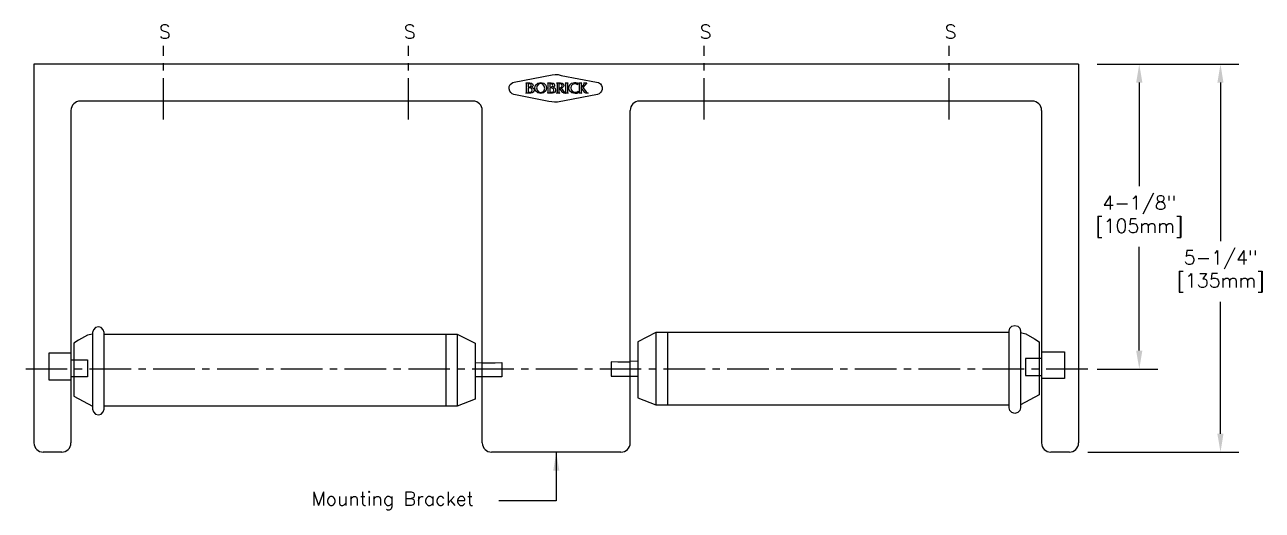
# Model space of a CAD drawing. Extents: x 16.3 to 36.2, y -4.2 to 16.1.
# Drawn here: x 16.35 to 33.08, y 9.54 to 16.1 of the extents above; entities that cross this region are included whole.
import ezdxf

# ---------------------------------------------------------------- set-up
doc = ezdxf.new("R2010")
doc.units = 0
doc.header["$MEASUREMENT"] = 0
doc.header["$PDMODE"] = 35
doc.header["$PDSIZE"] = 0.000315
doc.linetypes.add('CENTER2', pattern=[1.125, 0.75, -0.125, 0.125, -0.125])
doc.layers.get('0').update_dxf_attribs({"linetype": 'CONTINUOUS'})
doc.layers.get('DEFPOINTS').update_dxf_attribs({"linetype": 'CONTINUOUS'})
doc.layers.add('DETAIL', color=4, linetype='CONTINUOUS')
doc.layers.add('DIM', color=1, linetype='CONTINUOUS')
doc.styles.add('DIM_S_5', font='simplex.shx', dxfattribs={"height": 0.1875})
doc.dimstyles.new('DIM_S_7', dxfattribs={"dimtxt": 0.12, "dimasz": 0.25, "dimexe": 0.25, "dimexo": 0.25, "dimgap": 0.09375, "dimtad": 1, "dimtih": 1, "dimtoh": 1, "dimdec": 4, "dimrnd": 0.0625, "dimzin": 0, "dimtxsty": 'DIM_S_5', "dimcen": 0.09375, "dimaunit": 1, "dimazin": 3, "dimtfac": 1, "dimtdec": 4, "dimtofl": 0, "dimtmove": 0, "dimatfit": 3, "dimtolj": 1, "dimtzin": 0})

# ---------------------------------------------------------------- blocks, each defined once
blk = doc.blocks.new('*D2')
at = {"layer": 'DEFPOINTS', "color": 0, "linetype": 'CONTINUOUS'}
for p in [(30.599, 15.571), (30.474, 10.321), (32.518, 10.321)]:
    blk.add_point(p, dxfattribs=at)
at = {"layer": 'DIM', "color": 0, "linetype": 'CONTINUOUS'}
for p, q in [((30.849, 15.571), (32.768, 15.571)), ((32.518, 15.321), (32.518, 13.178)), ((32.518, 10.571), (32.518, 12.357)), ((30.724, 10.321), (32.768, 10.321))]:
    blk.add_line(p, q, dxfattribs=at)
for points in [[(32.476, 15.321), (32.559, 15.321), (32.518, 15.571)], [(32.476, 10.571), (32.559, 10.571), (32.518, 10.321)]]:
    blk.add_solid(points, dxfattribs=at)
at = {"layer": 'DIM', "color": 0, "linetype": 'CONTINUOUS', "insert": (32.52, 12.768), "char_height": 0.1875, "attachment_point": 5, "style": 'DIM_S_5'}
blk.add_mtext('\\A1;5-1/4"\\P[135mm]', dxfattribs=at)
blk = doc.blocks.new('*D3')
at = {"color": 0, "linetype": 'BYBLOCK'}
for p, q in [((30.849, 15.571), (31.67, 15.571)), ((31.42, 15.321), (31.42, 13.92)), ((31.42, 11.696), (31.42, 13.098)), ((30.849, 11.446), (31.67, 11.446))]:
    blk.add_line(p, q, dxfattribs=at)
for points in [[(31.378, 15.321), (31.462, 15.321), (31.42, 15.571)], [(31.378, 11.696), (31.462, 11.696), (31.42, 11.446)]]:
    blk.add_solid(points, dxfattribs=at)
at = {"layer": 'DEFPOINTS', "color": 0, "linetype": 'BYBLOCK'}
for p in [(30.599, 15.571), (30.599, 11.446), (31.42, 11.446)]:
    blk.add_point(p, dxfattribs=at)
at = {"color": 0, "linetype": 'BYBLOCK', "insert": (31.42, 13.509), "char_height": 0.1875, "attachment_point": 5, "style": 'DIM_S_5'}
blk.add_mtext('\\A1;4-1/8"\\P[105mm]', dxfattribs=at)

msp = doc.modelspace()

# ---------------------------------------------------------------- linework, layer by layer
at = {"layer": 'DETAIL', "linetype": 'CENTER2', "ltscale": 0.75}
for p, q in [((18.22431, 14.82138), (18.22431, 15.82138)), ((21.53681, 14.82138), (21.53681, 15.82138)), ((25.53681, 14.82138), (25.53681, 15.82138)), ((28.84931, 14.82138), (28.84931, 15.82138)), ((30.72431, 11.44638), (16.34931, 11.44638))]:
    msp.add_line(p, q, dxfattribs=at)
at = {"layer": 'DETAIL', "linetype": 'CONTINUOUS'}
for p, q in [((30.59931, 15.57138), (16.47431, 15.57138)), ((16.47431, 15.57138), (16.47431, 10.44638)), ((30.59931, 15.57138), (30.59931, 10.44638)), ((22.96769, 15.32841), (23.48129, 15.4263)), ((23.48129, 15.4263), (23.52183, 15.43284)), ((23.52183, 15.43284), (23.56381, 15.42943)), ((23.56381, 15.42943), (23.60322, 15.41994)), ((23.60322, 15.41994), (24.08259, 15.32841)), ((22.89937, 15.23525), (22.90141, 15.2681)), ((22.90776, 15.20501), (22.89937, 15.23525)), ((22.90141, 15.2681), (22.91417, 15.29652)), ((22.91417, 15.29652), (22.93018, 15.31161)), ((22.93018, 15.31161), (22.94809, 15.32201)), ((22.94809, 15.32201), (22.96769, 15.32841)), ((23.12553, 15.3189), (23.12553, 15.31949)), ((23.12553, 15.31949), (23.1772, 15.31949)), ((23.12553, 15.3189), (23.12553, 15.31949)), ((23.12553, 15.31949), (23.1772, 15.31949)), ((23.13297, 15.31152), (23.12553, 15.3189)), ((23.13297, 15.31152), (23.12553, 15.3189)), ((23.13511, 15.30031), (23.13297, 15.31152)), ((23.13511, 15.30031), (23.13297, 15.31152)), ((23.13512, 15.28919), (23.13511, 15.30031)), ((23.13512, 15.28919), (23.13511, 15.30031)), ((23.13512, 15.2075), (23.13512, 15.28919)), ((23.13512, 15.2075), (23.13512, 15.28919)), ((23.17199, 15.3061), (23.15738, 15.30456)), ((23.17199, 15.3061), (23.15738, 15.30456)), ((23.15738, 15.30456), (23.15738, 15.26212)), ((23.15738, 15.30456), (23.15738, 15.26212)), ((23.15738, 15.26212), (23.16457, 15.26212)), ((23.15738, 15.26212), (23.16457, 15.26212)), ((23.17259, 15.24868), (23.15738, 15.24778)), ((23.17259, 15.24868), (23.15738, 15.24778)), ((23.15738, 15.24778), (23.15738, 15.1943)), ((23.15738, 15.24778), (23.15738, 15.1943)), ((23.16457, 15.26212), (23.17977, 15.26401)), ((23.16457, 15.26212), (23.17977, 15.26401)), ((23.18479, 15.30445), (23.17199, 15.3061)), ((23.18479, 15.30445), (23.17199, 15.3061)), ((23.19142, 15.24629), (23.17259, 15.24868)), ((23.19142, 15.24629), (23.17259, 15.24868)), ((23.1772, 15.31949), (23.20178, 15.31565)), ((23.1772, 15.31949), (23.20178, 15.31565)), ((23.17977, 15.26401), (23.19321, 15.2709)), ((23.17977, 15.26401), (23.19321, 15.2709)), ((23.19489, 15.29715), (23.18479, 15.30445)), ((23.19489, 15.29715), (23.18479, 15.30445)), ((23.20626, 15.23674), (23.19142, 15.24629)), ((23.20626, 15.23674), (23.19142, 15.24629)), ((23.19321, 15.2709), (23.19899, 15.28462)), ((23.19321, 15.2709), (23.19899, 15.28462)), ((23.19899, 15.28462), (23.19489, 15.29715)), ((23.19899, 15.28462), (23.19489, 15.29715)), ((23.21212, 15.26642), (23.20095, 15.25993)), ((23.21212, 15.26642), (23.20095, 15.25993)), ((23.20095, 15.25993), (23.21886, 15.25288)), ((23.20095, 15.25993), (23.21886, 15.25288)), ((23.20178, 15.31565), (23.21733, 15.30483)), ((23.20178, 15.31565), (23.21733, 15.30483)), ((23.21227, 15.21963), (23.20626, 15.23674)), ((23.21227, 15.21963), (23.20626, 15.23674)), ((23.21986, 15.27557), (23.21212, 15.26642)), ((23.21986, 15.27557), (23.21212, 15.26642)), ((23.21733, 15.30483), (23.22276, 15.28813)), ((23.21733, 15.30483), (23.22276, 15.28813)), ((23.21886, 15.25288), (23.2316, 15.24006)), ((23.21886, 15.25288), (23.2316, 15.24006)), ((23.22276, 15.28813), (23.21986, 15.27557)), ((23.22276, 15.28813), (23.21986, 15.27557)), ((23.2316, 15.24006), (23.23646, 15.22161)), ((23.2316, 15.24006), (23.23646, 15.22161)), ((23.24621, 15.24868), (23.25723, 15.28655)), ((23.24621, 15.24868), (23.25723, 15.28655)), ((23.25725, 15.20943), (23.24621, 15.24868)), ((23.25725, 15.20943), (23.24621, 15.24868)), ((23.25723, 15.28655), (23.28642, 15.31352)), ((23.25723, 15.28655), (23.28642, 15.31352)), ((23.27791, 15.27992), (23.27107, 15.25063)), ((23.27791, 15.27992), (23.27107, 15.25063)), ((23.27107, 15.25063), (23.27792, 15.2212)), ((23.27107, 15.25063), (23.27792, 15.2212)), ((23.29705, 15.30008), (23.27791, 15.27992)), ((23.29705, 15.30008), (23.27791, 15.27992)), ((23.28642, 15.31352), (23.32793, 15.32318)), ((23.28642, 15.31352), (23.32793, 15.32318)), ((23.32643, 15.30758), (23.29705, 15.30008)), ((23.32643, 15.30758), (23.29705, 15.30008)), ((23.3559, 15.2985), (23.32643, 15.30758)), ((23.3559, 15.2985), (23.32643, 15.30758)), ((23.32793, 15.32318), (23.36851, 15.31291)), ((23.32793, 15.32318), (23.36851, 15.31291)), ((23.37457, 15.2756), (23.3559, 15.2985)), ((23.37457, 15.2756), (23.3559, 15.2985)), ((23.36851, 15.31291), (23.39589, 15.28616)), ((23.36851, 15.31291), (23.39589, 15.28616)), ((23.37438, 15.21648), (23.38109, 15.24541)), ((23.37438, 15.21648), (23.38109, 15.24541)), ((23.38109, 15.24541), (23.37457, 15.2756)), ((23.38109, 15.24541), (23.37457, 15.2756)), ((23.40593, 15.24974), (23.39478, 15.21032)), ((23.40593, 15.24974), (23.39478, 15.21032)), ((23.39589, 15.28616), (23.40593, 15.24974)), ((23.39589, 15.28616), (23.40593, 15.24974)), ((23.41742, 15.3189), (23.41742, 15.31949)), ((23.41742, 15.31949), (23.46907, 15.31949)), ((23.41742, 15.3189), (23.41742, 15.31949)), ((23.41742, 15.31949), (23.46907, 15.31949)), ((23.42487, 15.31152), (23.41742, 15.3189)), ((23.42487, 15.31152), (23.41742, 15.3189)), ((23.42703, 15.30031), (23.42487, 15.31152)), ((23.42703, 15.30031), (23.42487, 15.31152)), ((23.42706, 15.28919), (23.42703, 15.30031)), ((23.42706, 15.28919), (23.42703, 15.30031)), ((23.42706, 15.2075), (23.42706, 15.28919)), ((23.42706, 15.2075), (23.42706, 15.28919)), ((23.46386, 15.3061), (23.44927, 15.30456)), ((23.46386, 15.3061), (23.44927, 15.30456)), ((23.44927, 15.30456), (23.44927, 15.26212)), ((23.44927, 15.30456), (23.44927, 15.26212)), ((23.44927, 15.26212), (23.45645, 15.26212)), ((23.44927, 15.26212), (23.45645, 15.26212)), ((23.46453, 15.24868), (23.44927, 15.24778)), ((23.46453, 15.24868), (23.44927, 15.24778)), ((23.44927, 15.24778), (23.44927, 15.1943)), ((23.44927, 15.24778), (23.44927, 15.1943)), ((23.45645, 15.26212), (23.47168, 15.26401)), ((23.45645, 15.26212), (23.47168, 15.26401)), ((23.47668, 15.30445), (23.46386, 15.3061)), ((23.47668, 15.30445), (23.46386, 15.3061)), ((23.48332, 15.24629), (23.46453, 15.24868)), ((23.48332, 15.24629), (23.46453, 15.24868)), ((23.46907, 15.31949), (23.49368, 15.31565)), ((23.46907, 15.31949), (23.49368, 15.31565)), ((23.47168, 15.26401), (23.4851, 15.2709)), ((23.47168, 15.26401), (23.4851, 15.2709)), ((23.48678, 15.29715), (23.47668, 15.30445)), ((23.48678, 15.29715), (23.47668, 15.30445)), ((23.49814, 15.23674), (23.48332, 15.24629)), ((23.49814, 15.23674), (23.48332, 15.24629)), ((23.4851, 15.2709), (23.49088, 15.28462)), ((23.4851, 15.2709), (23.49088, 15.28462)), ((23.49088, 15.28462), (23.48678, 15.29715)), ((23.49088, 15.28462), (23.48678, 15.29715)), ((23.504, 15.26642), (23.49285, 15.25993)), ((23.504, 15.26642), (23.49285, 15.25993)), ((23.49285, 15.25993), (23.51075, 15.25288)), ((23.49285, 15.25993), (23.51075, 15.25288)), ((23.49368, 15.31565), (23.50922, 15.30483)), ((23.49368, 15.31565), (23.50922, 15.30483)), ((23.50416, 15.21963), (23.49814, 15.23674)), ((23.50416, 15.21963), (23.49814, 15.23674)), ((23.51174, 15.27557), (23.504, 15.26642)), ((23.51174, 15.27557), (23.504, 15.26642)), ((23.50922, 15.30483), (23.51463, 15.28813)), ((23.50922, 15.30483), (23.51463, 15.28813)), ((23.51075, 15.25288), (23.52349, 15.24006)), ((23.51075, 15.25288), (23.52349, 15.24006)), ((23.51463, 15.28813), (23.51174, 15.27557)), ((23.51463, 15.28813), (23.51174, 15.27557)), ((23.52349, 15.24006), (23.52834, 15.22161)), ((23.52349, 15.24006), (23.52834, 15.22161)), ((23.54158, 15.3189), (23.54158, 15.31949)), ((23.54158, 15.31949), (23.59347, 15.31949)), ((23.54158, 15.3189), (23.54158, 15.31949)), ((23.54158, 15.31949), (23.59347, 15.31949)), ((23.54902, 15.31151), (23.54158, 15.3189)), ((23.54902, 15.31151), (23.54158, 15.3189)), ((23.55119, 15.30024), (23.54902, 15.31151)), ((23.55119, 15.30024), (23.54902, 15.31151)), ((23.55122, 15.28896), (23.55119, 15.30024)), ((23.55122, 15.28896), (23.55119, 15.30024)), ((23.55122, 15.20727), (23.55122, 15.28896)), ((23.55122, 15.20727), (23.55122, 15.28896)), ((23.57838, 15.30514), (23.57341, 15.30438)), ((23.57838, 15.30514), (23.57341, 15.30438)), ((23.57341, 15.30438), (23.57341, 15.20727)), ((23.57341, 15.30438), (23.57341, 15.20727)), ((23.58328, 15.30573), (23.57838, 15.30514)), ((23.58328, 15.30573), (23.57838, 15.30514)), ((23.57862, 15.25106), (23.59614, 15.25572)), ((23.57862, 15.25106), (23.59614, 15.25572)), ((23.59868, 15.22053), (23.57862, 15.25106)), ((23.59868, 15.22053), (23.57862, 15.25106)), ((23.58821, 15.3061), (23.58328, 15.30573)), ((23.58821, 15.3061), (23.58328, 15.30573)), ((23.60199, 15.30362), (23.58821, 15.3061)), ((23.60199, 15.30362), (23.58821, 15.3061)), ((23.59347, 15.31949), (23.61814, 15.31484)), ((23.59347, 15.31949), (23.61814, 15.31484)), ((23.59614, 15.25572), (23.61043, 15.26553)), ((23.59614, 15.25572), (23.61043, 15.26553)), ((23.61229, 15.29536), (23.60199, 15.30362)), ((23.61229, 15.29536), (23.60199, 15.30362)), ((23.62084, 15.254), (23.60394, 15.24654)), ((23.62084, 15.254), (23.60394, 15.24654)), ((23.60394, 15.24654), (23.63531, 15.20727)), ((23.60394, 15.24654), (23.63531, 15.20727)), ((23.61043, 15.26553), (23.61634, 15.28206)), ((23.61043, 15.26553), (23.61634, 15.28206)), ((23.61634, 15.28206), (23.61229, 15.29536)), ((23.61634, 15.28206), (23.61229, 15.29536)), ((23.61814, 15.31484), (23.63336, 15.30244)), ((23.61814, 15.31484), (23.63336, 15.30244)), ((23.63354, 15.2672), (23.62084, 15.254)), ((23.63354, 15.2672), (23.62084, 15.254)), ((23.63336, 15.30244), (23.63855, 15.28462)), ((23.63336, 15.30244), (23.63855, 15.28462)), ((23.63855, 15.28462), (23.63354, 15.2672)), ((23.63855, 15.28462), (23.63354, 15.2672)), ((23.65662, 15.3189), (23.65662, 15.31949)), ((23.65662, 15.31949), (23.69799, 15.31949)), ((23.65662, 15.3189), (23.65662, 15.31949)), ((23.65662, 15.31949), (23.69799, 15.31949)), ((23.66403, 15.31151), (23.65662, 15.3189)), ((23.66403, 15.31151), (23.65662, 15.3189)), ((23.66618, 15.30024), (23.66403, 15.31151)), ((23.66618, 15.30024), (23.66403, 15.31151)), ((23.66619, 15.28896), (23.66618, 15.30024)), ((23.66619, 15.28896), (23.66618, 15.30024)), ((23.66619, 15.20727), (23.66619, 15.28896)), ((23.66619, 15.20727), (23.66619, 15.28896)), ((23.68847, 15.30014), (23.68841, 15.28896)), ((23.68847, 15.30014), (23.68841, 15.28896)), ((23.68841, 15.28896), (23.68841, 15.20727)), ((23.68841, 15.28896), (23.68841, 15.20727)), ((23.69066, 15.31146), (23.68847, 15.30014)), ((23.69066, 15.31146), (23.68847, 15.30014)), ((23.69799, 15.3189), (23.69066, 15.31146)), ((23.69799, 15.3189), (23.69066, 15.31146)), ((23.69799, 15.31949), (23.69799, 15.3189)), ((23.69799, 15.31949), (23.69799, 15.3189)), ((23.70732, 15.24844), (23.71722, 15.28772)), ((23.70732, 15.24844), (23.71722, 15.28772)), ((23.71747, 15.2084), (23.70732, 15.24844)), ((23.71747, 15.2084), (23.70732, 15.24844)), ((23.71722, 15.28772), (23.74411, 15.31364)), ((23.71722, 15.28772), (23.74411, 15.31364)), ((23.7387, 15.27949), (23.73217, 15.25171)), ((23.7387, 15.27949), (23.73217, 15.25171)), ((23.73217, 15.25171), (23.73906, 15.22195)), ((23.73217, 15.25171), (23.73906, 15.22195)), ((23.75656, 15.29814), (23.7387, 15.27949)), ((23.75656, 15.29814), (23.7387, 15.27949)), ((23.74411, 15.31364), (23.78382, 15.323)), ((23.74411, 15.31364), (23.78382, 15.323)), ((23.78317, 15.30496), (23.75656, 15.29814)), ((23.78317, 15.30496), (23.75656, 15.29814)), ((23.79734, 15.30345), (23.78317, 15.30496)), ((23.79734, 15.30345), (23.78317, 15.30496)), ((23.78382, 15.323), (23.79715, 15.32227)), ((23.78382, 15.323), (23.79715, 15.32227)), ((23.79715, 15.32227), (23.81041, 15.32034)), ((23.79715, 15.32227), (23.81041, 15.32034)), ((23.81088, 15.2992), (23.79734, 15.30345)), ((23.81088, 15.2992), (23.79734, 15.30345)), ((23.81041, 15.32034), (23.82345, 15.31758)), ((23.81041, 15.32034), (23.82345, 15.31758)), ((23.82345, 15.29265), (23.81088, 15.2992)), ((23.82345, 15.29265), (23.81088, 15.2992)), ((23.82345, 15.31758), (23.82345, 15.29265)), ((23.82345, 15.31758), (23.82345, 15.29265)), ((23.83973, 15.3189), (23.83973, 15.31949)), ((23.83973, 15.31949), (23.88157, 15.31949)), ((23.83973, 15.3189), (23.83973, 15.31949)), ((23.83973, 15.31949), (23.88157, 15.31949)), ((23.84723, 15.31152), (23.83973, 15.3189)), ((23.84723, 15.31152), (23.83973, 15.3189)), ((23.84948, 15.30031), (23.84723, 15.31152)), ((23.84948, 15.30031), (23.84723, 15.31152)), ((23.84955, 15.28919), (23.84948, 15.30031)), ((23.84955, 15.28919), (23.84948, 15.30031)), ((23.84955, 15.2075), (23.84955, 15.28919)), ((23.84955, 15.2075), (23.84955, 15.28919)), ((23.87189, 15.30036), (23.87182, 15.28919)), ((23.87189, 15.30036), (23.87182, 15.28919)), ((23.87182, 15.28919), (23.87182, 15.2075)), ((23.87182, 15.28919), (23.87182, 15.2075)), ((23.87413, 15.31162), (23.87189, 15.30036)), ((23.87413, 15.31162), (23.87189, 15.30036)), ((23.88157, 15.3189), (23.87413, 15.31162)), ((23.88157, 15.3189), (23.87413, 15.31162)), ((23.87463, 15.25106), (23.90319, 15.28872)), ((23.87463, 15.25106), (23.90319, 15.28872)), ((23.92301, 15.18625), (23.87463, 15.25106)), ((23.92301, 15.18625), (23.87463, 15.25106)), ((23.88157, 15.31949), (23.88157, 15.3189)), ((23.88157, 15.31949), (23.88157, 15.3189)), ((23.94809, 15.3193), (23.89791, 15.25541)), ((23.94809, 15.3193), (23.89791, 15.25541)), ((23.89791, 15.25541), (23.94198, 15.19797)), ((23.89791, 15.25541), (23.94198, 15.19797)), ((23.90319, 15.28872), (23.91108, 15.29964)), ((23.90319, 15.28872), (23.91108, 15.29964)), ((23.90881, 15.3189), (23.90881, 15.31949)), ((23.90881, 15.31949), (23.94809, 15.31949)), ((23.90881, 15.3189), (23.90881, 15.31949)), ((23.90881, 15.31949), (23.94809, 15.31949)), ((23.91544, 15.31044), (23.90881, 15.3189)), ((23.91544, 15.31044), (23.90881, 15.3189)), ((23.91108, 15.29964), (23.91544, 15.31044)), ((23.91108, 15.29964), (23.91544, 15.31044)), ((23.94809, 15.31949), (23.94809, 15.3193)), ((23.94809, 15.31949), (23.94809, 15.3193)), ((24.08259, 15.32841), (24.10907, 15.32113)), ((24.10907, 15.32113), (24.13245, 15.30633)), ((24.13245, 15.30633), (24.14891, 15.28373)), ((24.15544, 15.2304), (24.14682, 15.20501)), ((24.14891, 15.28373), (24.15742, 15.25837)), ((24.15742, 15.25837), (24.15544, 15.2304)), ((22.41181, 15.07138), (17.09931, 15.07138)), ((22.92215, 15.18659), (22.90776, 15.20501)), ((22.94015, 15.17106), (22.92215, 15.18659)), ((22.96123, 15.16245), (22.94015, 15.17106)), ((23.43634, 15.06671), (22.96123, 15.16245)), ((23.12553, 15.17763), (23.13287, 15.18499)), ((23.12553, 15.17763), (23.13287, 15.18499)), ((23.12553, 15.17697), (23.12553, 15.17763)), ((23.12553, 15.17697), (23.12553, 15.17763)), ((23.16152, 15.17697), (23.12553, 15.17697)), ((23.16152, 15.17697), (23.12553, 15.17697)), ((23.13287, 15.18499), (23.13506, 15.19626)), ((23.13287, 15.18499), (23.13506, 15.19626)), ((23.13506, 15.19626), (23.13512, 15.2075)), ((23.13506, 15.19626), (23.13512, 15.2075)), ((23.15738, 15.1943), (23.1763, 15.19256)), ((23.15738, 15.1943), (23.1763, 15.19256)), ((23.17804, 15.17708), (23.16152, 15.17697)), ((23.17804, 15.17708), (23.16152, 15.17697)), ((23.1763, 15.19256), (23.19358, 15.19424)), ((23.1763, 15.19256), (23.19358, 15.19424)), ((23.1945, 15.17868), (23.17804, 15.17708)), ((23.1945, 15.17868), (23.17804, 15.17708)), ((23.19358, 15.19424), (23.20692, 15.20308)), ((23.19358, 15.19424), (23.20692, 15.20308)), ((23.21031, 15.1837), (23.1945, 15.17868)), ((23.21031, 15.1837), (23.1945, 15.17868)), ((23.20692, 15.20308), (23.21227, 15.21963)), ((23.20692, 15.20308), (23.21227, 15.21963)), ((23.22358, 15.19288), (23.21031, 15.1837)), ((23.22358, 15.19288), (23.21031, 15.1837)), ((23.23292, 15.20587), (23.22358, 15.19288)), ((23.23292, 15.20587), (23.22358, 15.19288)), ((23.23646, 15.22161), (23.23292, 15.20587)), ((23.23646, 15.22161), (23.23292, 15.20587)), ((23.28596, 15.18309), (23.25725, 15.20943)), ((23.28596, 15.18309), (23.25725, 15.20943)), ((23.27792, 15.2212), (23.29717, 15.19832)), ((23.27792, 15.2212), (23.29717, 15.19832)), ((23.32578, 15.17347), (23.28596, 15.18309)), ((23.32578, 15.17347), (23.28596, 15.18309)), ((23.29717, 15.19832), (23.32684, 15.18912)), ((23.29717, 15.19832), (23.32684, 15.18912)), ((23.36582, 15.18341), (23.32578, 15.17347)), ((23.36582, 15.18341), (23.32578, 15.17347)), ((23.32684, 15.18912), (23.35562, 15.19654)), ((23.32684, 15.18912), (23.35562, 15.19654)), ((23.35562, 15.19654), (23.37438, 15.21648)), ((23.35562, 15.19654), (23.37438, 15.21648)), ((23.39478, 15.21032), (23.36582, 15.18341)), ((23.39478, 15.21032), (23.36582, 15.18341)), ((23.41742, 15.17763), (23.42476, 15.18499)), ((23.41742, 15.17763), (23.42476, 15.18499)), ((23.41742, 15.17697), (23.41742, 15.17763)), ((23.41742, 15.17697), (23.41742, 15.17763)), ((23.45339, 15.17697), (23.41742, 15.17697)), ((23.45339, 15.17697), (23.41742, 15.17697)), ((23.42476, 15.18499), (23.42698, 15.19626)), ((23.42476, 15.18499), (23.42698, 15.19626)), ((23.42698, 15.19626), (23.42706, 15.2075)), ((23.42698, 15.19626), (23.42706, 15.2075)), ((23.47505, 15.06037), (23.43634, 15.06671)), ((23.44927, 15.1943), (23.46817, 15.19256)), ((23.44927, 15.1943), (23.46817, 15.19256)), ((23.46993, 15.17708), (23.45339, 15.17697)), ((23.46993, 15.17708), (23.45339, 15.17697)), ((23.46817, 15.19256), (23.48546, 15.19424)), ((23.46817, 15.19256), (23.48546, 15.19424)), ((23.4864, 15.17868), (23.46993, 15.17708)), ((23.4864, 15.17868), (23.46993, 15.17708)), ((23.51426, 15.05524), (23.47505, 15.06037)), ((23.48546, 15.19424), (23.49881, 15.20308)), ((23.48546, 15.19424), (23.49881, 15.20308)), ((23.50218, 15.1837), (23.4864, 15.17868)), ((23.50218, 15.1837), (23.4864, 15.17868)), ((23.49881, 15.20308), (23.50416, 15.21963)), ((23.49881, 15.20308), (23.50416, 15.21963)), ((23.51546, 15.19288), (23.50218, 15.1837)), ((23.51546, 15.19288), (23.50218, 15.1837)), ((23.5248, 15.20587), (23.51546, 15.19288)), ((23.5248, 15.20587), (23.51546, 15.19288)), ((23.52834, 15.22161), (23.5248, 15.20587)), ((23.52834, 15.22161), (23.5248, 15.20587)), ((23.54158, 15.17763), (23.54902, 15.18488)), ((23.54158, 15.17763), (23.54902, 15.18488)), ((23.54158, 15.17697), (23.54158, 15.17763)), ((23.54158, 15.17697), (23.54158, 15.17763)), ((23.58323, 15.17697), (23.54158, 15.17697)), ((23.58323, 15.17697), (23.54158, 15.17697)), ((23.54902, 15.18488), (23.55119, 15.19613)), ((23.54902, 15.18488), (23.55119, 15.19613)), ((23.55119, 15.19613), (23.55122, 15.20727)), ((23.55119, 15.19613), (23.55122, 15.20727)), ((24.09546, 15.16245), (23.55402, 15.05606)), ((23.57341, 15.20727), (23.57349, 15.19602)), ((23.57341, 15.20727), (23.57349, 15.19602)), ((23.57349, 15.19602), (23.57574, 15.18482)), ((23.57349, 15.19602), (23.57574, 15.18482)), ((23.57574, 15.18482), (23.58323, 15.17763)), ((23.57574, 15.18482), (23.58323, 15.17763)), ((23.58323, 15.17763), (23.58323, 15.17697)), ((23.58323, 15.17763), (23.58323, 15.17697)), ((23.62525, 15.1878), (23.59868, 15.22053)), ((23.62525, 15.1878), (23.59868, 15.22053)), ((23.63215, 15.18143), (23.62525, 15.1878)), ((23.63215, 15.18143), (23.62525, 15.1878)), ((23.64033, 15.17799), (23.63215, 15.18143)), ((23.64033, 15.17799), (23.63215, 15.18143)), ((23.63531, 15.20727), (23.64577, 15.19614)), ((23.63531, 15.20727), (23.64577, 15.19614)), ((23.65058, 15.17697), (23.64033, 15.17799)), ((23.65058, 15.17697), (23.64033, 15.17799)), ((23.64577, 15.19614), (23.65796, 15.18579)), ((23.64577, 15.19614), (23.65796, 15.18579)), ((23.67057, 15.17697), (23.65058, 15.17697)), ((23.67057, 15.17697), (23.65058, 15.17697)), ((23.65662, 15.17763), (23.66395, 15.18488)), ((23.65662, 15.17763), (23.66395, 15.18488)), ((23.65662, 15.17697), (23.65662, 15.17763)), ((23.65662, 15.17697), (23.65662, 15.17763)), ((23.69799, 15.17697), (23.65662, 15.17697)), ((23.69799, 15.17697), (23.65662, 15.17697)), ((23.65796, 15.18579), (23.67057, 15.17697)), ((23.65796, 15.18579), (23.67057, 15.17697)), ((23.66395, 15.18488), (23.66613, 15.19613)), ((23.66395, 15.18488), (23.66613, 15.19613)), ((23.66613, 15.19613), (23.66619, 15.20727)), ((23.66613, 15.19613), (23.66619, 15.20727)), ((23.68841, 15.20727), (23.68847, 15.19618)), ((23.68841, 15.20727), (23.68847, 15.19618)), ((23.68847, 15.19618), (23.69066, 15.18498)), ((23.68847, 15.19618), (23.69066, 15.18498)), ((23.69066, 15.18498), (23.69799, 15.17763)), ((23.69066, 15.18498), (23.69799, 15.17763)), ((23.69799, 15.17763), (23.69799, 15.17697)), ((23.69799, 15.17763), (23.69799, 15.17697)), ((23.7461, 15.1826), (23.71747, 15.2084)), ((23.7461, 15.1826), (23.71747, 15.2084)), ((23.73906, 15.22195), (23.75824, 15.20003)), ((23.73906, 15.22195), (23.75824, 15.20003)), ((23.79054, 15.17347), (23.7461, 15.1826)), ((23.79054, 15.17347), (23.7461, 15.1826)), ((23.75824, 15.20003), (23.78748, 15.1915)), ((23.75824, 15.20003), (23.78748, 15.1915)), ((23.78748, 15.1915), (23.80373, 15.19329)), ((23.78748, 15.1915), (23.80373, 15.19329)), ((23.80185, 15.1741), (23.79054, 15.17347)), ((23.80185, 15.1741), (23.79054, 15.17347)), ((23.8129, 15.1762), (23.80185, 15.1741)), ((23.8129, 15.1762), (23.80185, 15.1741)), ((23.80373, 15.19329), (23.8194, 15.19812)), ((23.80373, 15.19329), (23.8194, 15.19812)), ((23.82345, 15.18001), (23.8129, 15.1762)), ((23.82345, 15.18001), (23.8129, 15.1762)), ((23.8194, 15.19812), (23.83392, 15.20512)), ((23.8194, 15.19812), (23.83392, 15.20512)), ((23.83459, 15.20512), (23.82345, 15.18001)), ((23.83459, 15.20512), (23.82345, 15.18001)), ((23.83392, 15.20512), (23.83459, 15.20512)), ((23.83392, 15.20512), (23.83459, 15.20512)), ((23.83973, 15.17763), (23.84723, 15.18503)), ((23.83973, 15.17763), (23.84723, 15.18503)), ((23.83973, 15.17697), (23.83973, 15.17763)), ((23.83973, 15.17697), (23.83973, 15.17763)), ((23.88157, 15.17697), (23.83973, 15.17697)), ((23.88157, 15.17697), (23.83973, 15.17697)), ((23.84723, 15.18503), (23.84948, 15.19633)), ((23.84723, 15.18503), (23.84948, 15.19633)), ((23.84948, 15.19633), (23.84955, 15.2075)), ((23.84948, 15.19633), (23.84955, 15.2075)), ((23.87182, 15.2075), (23.87189, 15.19626)), ((23.87182, 15.2075), (23.87189, 15.19626)), ((23.87189, 15.19626), (23.87413, 15.18499)), ((23.87189, 15.19626), (23.87413, 15.18499)), ((23.87413, 15.18499), (23.88157, 15.17763)), ((23.87413, 15.18499), (23.88157, 15.17763)), ((23.88157, 15.17763), (23.88157, 15.17697)), ((23.88157, 15.17763), (23.88157, 15.17697)), ((23.92875, 15.18154), (23.92301, 15.18625)), ((23.92875, 15.18154), (23.92301, 15.18625)), ((23.93736, 15.17823), (23.92875, 15.18154)), ((23.93736, 15.17823), (23.92875, 15.18154)), ((23.9476, 15.17697), (23.93736, 15.17823)), ((23.9476, 15.17697), (23.93736, 15.17823)), ((23.94198, 15.19797), (23.94928, 15.18997)), ((23.94198, 15.19797), (23.94928, 15.18997)), ((23.96807, 15.17697), (23.9476, 15.17697)), ((23.96807, 15.17697), (23.9476, 15.17697)), ((23.94928, 15.18997), (23.95789, 15.18334)), ((23.94928, 15.18997), (23.95789, 15.18334)), ((23.95789, 15.18334), (23.96807, 15.17763)), ((23.95789, 15.18334), (23.96807, 15.17763)), ((23.96807, 15.17763), (23.96807, 15.17697)), ((23.96807, 15.17763), (23.96807, 15.17697)), ((24.11589, 15.17197), (24.09546, 15.16245)), ((24.13277, 15.18669), (24.11589, 15.17197)), ((24.14682, 15.20501), (24.13277, 15.18669)), ((29.97431, 15.07138), (24.66181, 15.07138)), ((16.97431, 14.94638), (16.97431, 10.44638)), ((22.53681, 10.44638), (22.53681, 14.94638)), ((23.55402, 15.05606), (23.51426, 15.05524)), ((24.53681, 10.44638), (24.53681, 14.94638)), ((30.09931, 14.94638), (30.09931, 10.44638)), ((17.19701, 11.90483), (17.0774, 11.8357)), ((17.2669, 11.92024), (17.19701, 11.90483)), ((17.27752, 11.97862), (17.2669, 11.93957)), ((17.2669, 11.93957), (17.2669, 10.90459)), ((17.30544, 12.00638), (17.27752, 11.97862)), ((17.34472, 12.01694), (17.30544, 12.00638)), ((17.38399, 12.00638), (17.34472, 12.01694)), ((17.41191, 11.97862), (17.38399, 12.00638)), ((17.42253, 11.93957), (17.41191, 11.97862)), ((17.42253, 10.90459), (17.42253, 11.93957)), ((17.42253, 11.92024), (22.1986, 11.92024)), ((22.04297, 11.92024), (22.04297, 10.94326)), ((22.1986, 11.92024), (22.44176, 11.7945)), ((22.1986, 11.92024), (22.1986, 10.94326)), ((24.88328, 11.93857), (24.64013, 11.81284)), ((29.65937, 11.93857), (24.88328, 11.93857)), ((24.88328, 11.93857), (24.88328, 10.9616)), ((25.03891, 11.93857), (25.03891, 10.9616)), ((29.65937, 11.95792), (29.66999, 11.99697)), ((29.65937, 10.92292), (29.65937, 11.95792)), ((29.66999, 11.99697), (29.69791, 12.02472)), ((29.69791, 12.02472), (29.73719, 12.03528)), ((29.73719, 12.03528), (29.77646, 12.02472)), ((29.77646, 12.02472), (29.80438, 11.99697)), ((29.80438, 11.99697), (29.815, 11.95792)), ((29.815, 11.95792), (29.815, 10.92292)), ((29.815, 11.93857), (29.88491, 11.92317)), ((29.88491, 11.92317), (30.00451, 11.85403)), ((17.0774, 11.8357), (17.01398, 11.7945)), ((17.01398, 11.7945), (17.01398, 11.0787)), ((22.44176, 11.7945), (22.44176, 11.04002)), ((24.64013, 11.81284), (24.64013, 11.05837)), ((30.00451, 11.85403), (30.06792, 11.81284)), ((30.06792, 11.81284), (30.06792, 11.09705)), ((16.97431, 11.65905), (16.67355, 11.65905)), ((16.67355, 11.65905), (16.67355, 11.30113)), ((16.97431, 11.572), (17.19884, 11.572)), ((17.19884, 11.572), (17.19884, 11.33986)), ((24.64013, 11.55168), (24.53883, 11.54771)), ((30.09931, 11.59035), (29.88313, 11.59035)), ((29.88313, 11.59035), (29.88313, 11.35821)), ((30.09931, 11.67741), (30.4084, 11.67741)), ((30.4084, 11.67741), (30.4084, 11.31947)), ((22.44176, 11.53332), (22.54305, 11.52935)), ((22.54305, 11.52935), (22.71237, 11.53134)), ((22.71237, 11.53134), (22.80169, 11.53332)), ((22.80169, 11.53332), (22.80169, 11.33986)), ((24.36952, 11.54113), (24.28019, 11.54311)), ((24.28019, 11.54311), (24.28019, 11.34965)), ((24.53883, 11.53914), (24.36952, 11.54113)), ((16.67355, 11.30113), (16.97431, 11.30113)), ((17.19884, 11.33986), (16.97431, 11.33986)), ((22.80169, 11.33986), (22.44176, 11.33986)), ((24.28019, 11.34965), (24.64013, 11.34965)), ((29.88313, 11.35821), (30.09931, 11.35821)), ((30.4084, 11.31947), (30.09931, 11.31947)), ((17.01398, 11.0787), (17.2669, 10.94326)), ((24.64013, 11.05837), (24.88328, 10.9616)), ((30.06792, 11.09705), (29.815, 10.9616)), ((17.2669, 10.90459), (17.27752, 10.86552)), ((17.41191, 10.86552), (17.42253, 10.90459)), ((17.47457, 10.94326), (17.42253, 10.94326)), ((17.62497, 10.94326), (17.47457, 10.94326)), ((17.8597, 10.94326), (17.62497, 10.94326)), ((18.16471, 10.94326), (17.8597, 10.94326)), ((18.52597, 10.94326), (18.16471, 10.94326)), ((18.92945, 10.94326), (18.52597, 10.94326)), ((19.36112, 10.94326), (18.92945, 10.94326)), ((19.80694, 10.94326), (19.36112, 10.94326)), ((20.25286, 10.94326), (19.80694, 10.94326)), ((20.68487, 10.94326), (20.25286, 10.94326)), ((21.08892, 10.94326), (20.68487, 10.94326)), ((21.45098, 10.94326), (21.08892, 10.94326)), ((21.75701, 10.94326), (21.45098, 10.94326)), ((21.99298, 10.94326), (21.75701, 10.94326)), ((22.14486, 10.94326), (21.99298, 10.94326)), ((22.1986, 10.94326), (22.14486, 10.94326)), ((22.44176, 11.04002), (22.1986, 10.94326)), ((24.88328, 10.9616), (24.93703, 10.9616)), ((24.93703, 10.9616), (25.0889, 10.9616)), ((25.0889, 10.9616), (25.32488, 10.9616)), ((25.32488, 10.9616), (25.63091, 10.9616)), ((25.63091, 10.9616), (25.99298, 10.9616)), ((25.99298, 10.9616), (26.39704, 10.9616)), ((26.39704, 10.9616), (26.82905, 10.9616)), ((26.82905, 10.9616), (27.27498, 10.9616)), ((27.27498, 10.9616), (27.7208, 10.9616)), ((27.7208, 10.9616), (28.15247, 10.9616)), ((28.15247, 10.9616), (28.55596, 10.9616)), ((28.55596, 10.9616), (28.91722, 10.9616)), ((28.91722, 10.9616), (29.22223, 10.9616)), ((29.22223, 10.9616), (29.45695, 10.9616)), ((29.45695, 10.9616), (29.60734, 10.9616)), ((29.60734, 10.9616), (29.65937, 10.9616)), ((29.66999, 10.88387), (29.65937, 10.92292)), ((29.69791, 10.85612), (29.66999, 10.88387)), ((29.80438, 10.88387), (29.77646, 10.85612)), ((29.815, 10.92292), (29.80438, 10.88387)), ((17.27752, 10.86552), (17.30544, 10.83774)), ((17.30544, 10.83774), (17.34472, 10.82716)), ((17.34472, 10.82716), (17.38399, 10.83774)), ((17.38399, 10.83774), (17.41191, 10.86552)), ((29.73719, 10.84556), (29.69791, 10.85612)), ((29.77646, 10.85612), (29.73719, 10.84556)), ((16.84931, 10.32138), (16.59931, 10.32138)), ((24.41181, 10.32138), (22.66181, 10.32138)), ((30.47431, 10.32138), (30.22431, 10.32138))]:
    msp.add_line(p, q, dxfattribs=at)
for centre, start, end in [((17.09931, 14.94638), 90, 180), ((22.41181, 14.94638), 0, 90), ((24.66181, 14.94638), 90, 180), ((29.97431, 14.94638), 0, 90), ((16.59931, 10.44638), 180, 270), ((16.84931, 10.44638), 270, 0), ((22.66181, 10.44638), 180, 270), ((24.41181, 10.44638), 270, 0), ((30.22431, 10.44638), 180, 270), ((30.47431, 10.44638), 270, 0)]:
    msp.add_arc(centre, 0.125, start, end, dxfattribs=at)

# ---------------------------------------------------------------- texts
at = {"layer": 'DIM', "linetype": 'CONTINUOUS', "style": 'DIM_S_5'}
for s, p in [('S', (18.16319, 15.91713)), ('S', (21.47569, 15.91713)), ('S', (25.47569, 15.91713)), ('S', (28.78819, 15.91713)), ('Mounting Bracket', (20.22629, 9.5979))]:
    msp.add_text(s, height=0.1875, dxfattribs=at).set_placement(p)

# ---------------------------------------------------------------- dimensions: what is measured, and where the dimension line sits
at = {"layer": 'DIM', "linetype": 'CONTINUOUS'}
dim = msp.add_linear_dim(base=(32.51759, 10.32138), p1=(30.59931, 15.57138), p2=(30.47431, 10.32138), angle=90, text='5-1/4"\\P[135mm]', dimstyle='DIM_S_7', override={"dimpost": '\\X'}, dxfattribs=at)
dim.commit()
dim.dimension.update_dxf_attribs({"geometry": '*D2', "text_midpoint": (32.52044, 12.76753), "dimtype": 160})
dim = msp.add_linear_dim(base=(31.41996, 11.44638), p1=(30.59931, 15.57138), p2=(30.59931, 11.44638), angle=90, text='4-1/8"\\P[105mm]', dimstyle='DIM_S_7', override={"dimpost": '\\X'}, dxfattribs=at)
dim.commit()
dim.dimension.update_dxf_attribs({"geometry": '*D3', "text_midpoint": (31.41996, 13.50888)})

# ---------------------------------------------------------------- leaders
msp.add_leader([(23.53681, 10.32138), (23.53681, 9.6638), (22.76166, 9.6638)], dimstyle='DIM_S_7', dxfattribs=at)

doc.saveas('drawing.dxf')
